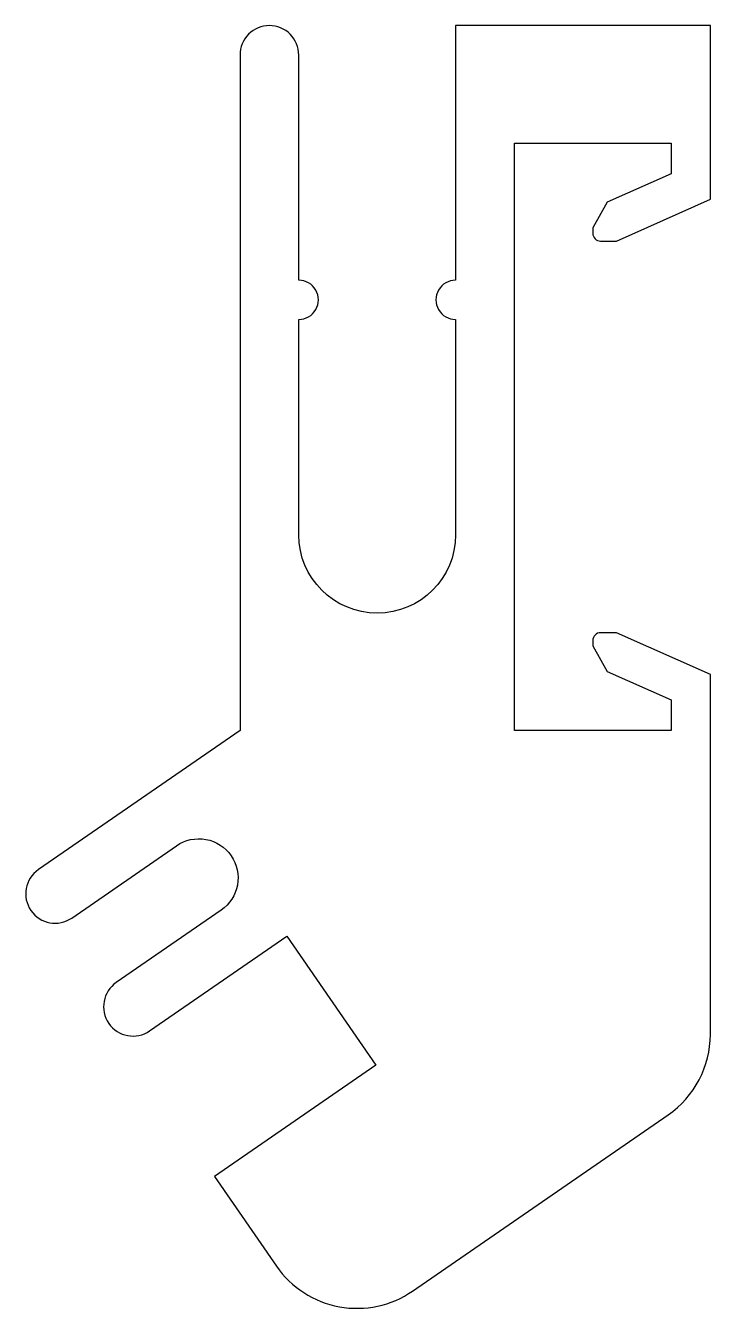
# Model space of a CAD drawing. Extents: x 1421.5 to 1439, y -16.5 to 16.3.
import ezdxf

# ---------------------------------------------------------------- set-up
doc = ezdxf.new("R2010")
doc.units = 0
doc.header["$LTSCALE"] = 15
doc.layers.get('0').update_dxf_attribs({"linetype": 'CONTINUOUS'})

msp = doc.modelspace()

# ---------------------------------------------------------------- linework, layer by layer
at = {"ltscale": 0.099859}
msp.add_lwpolyline([(1426.989, -1.728), (1421.845, -5.278, 0.999999), (1422.697, -6.513), (1425.372, -4.666, -0.41422), (1426.762, -4.921), (1426.763, -4.923, -0.414216), (1426.508, -6.312), (1423.832, -8.159, 0.999999), (1424.684, -9.393), (1428.182, -6.98), (1430.454, -10.272), (1426.339, -13.112), (1427.917, -15.399, 0.41422), (1431.394, -16.036), (1437.909, -11.541, 0.246514), (1438.989, -9.484), (1438.989, -0.295), (1436.597, 0.772), (1436.189, 0.772, 0.414227), (1435.989, 0.572), (1435.989, 0.436), (1436.361, -0.218), (1437.989, -0.944), (1437.989, -1.728), (1433.989, -1.728), (1433.989, 13.272), (1437.989, 13.272), (1437.989, 12.488), (1436.361, 11.761), (1435.989, 11.108), (1435.989, 10.972, 0.414199), (1436.189, 10.772), (1436.597, 10.772), (1438.989, 11.839), (1438.989, 13.272), (1438.989, 16.272), (1432.488, 16.272), (1432.489, 9.772, 1.000119), (1432.489, 8.772), (1432.489, 3.272, -1), (1428.489, 3.272), (1428.489, 8.772, 1.000003), (1428.489, 9.772), (1428.489, 15.522, 0.414214), (1427.739, 16.272), (1427.739, 16.272, 0.414219), (1426.989, 15.522), (1426.989, -1.728)], format="xyb", dxfattribs=at)

doc.saveas('drawing.dxf')
